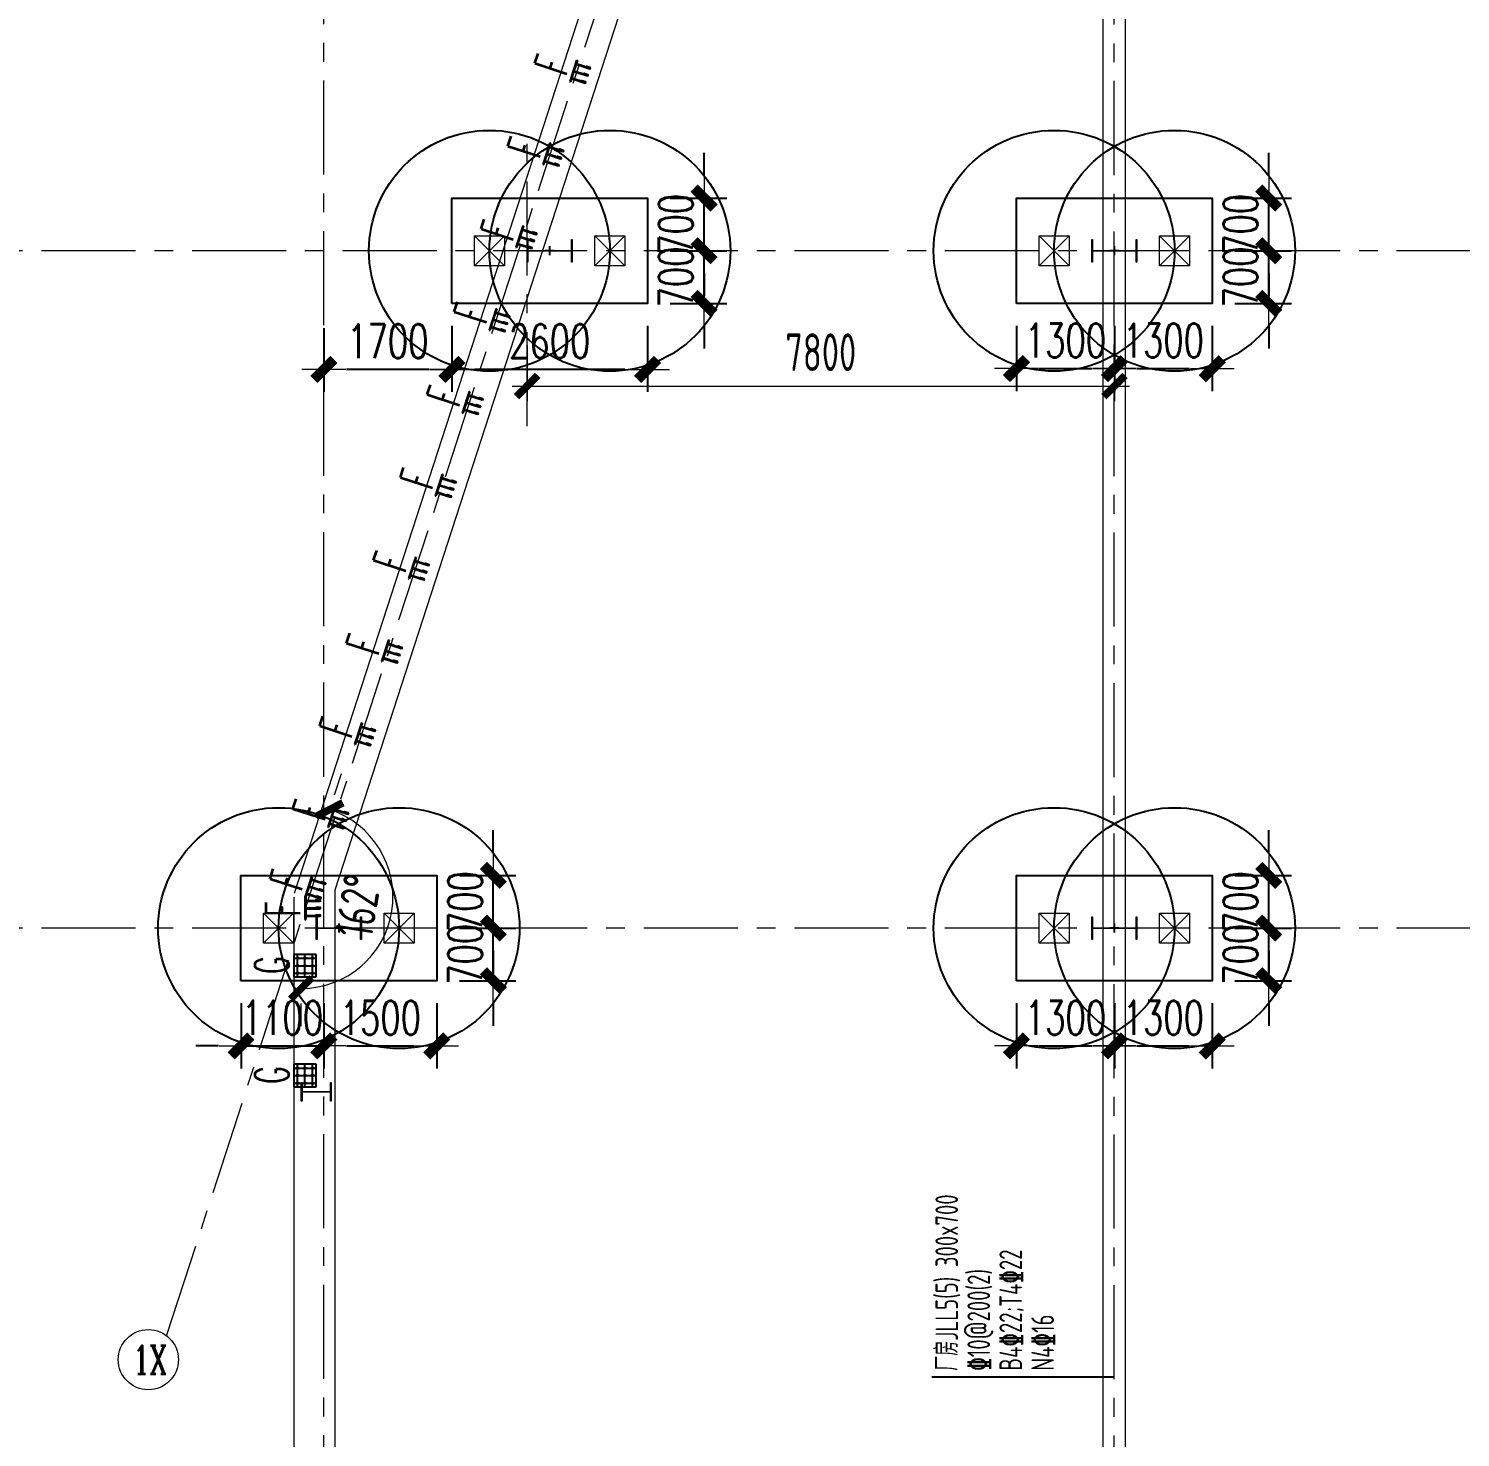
# Model space of a CAD drawing. Extents: x -1201378 to 2367219, y -619313 to 244905.
# Drawn here: x -212779 to -193762, y 148884 to 167603 of the extents above; entities that cross this region are included whole.
import ezdxf

# ---------------------------------------------------------------- set-up
doc = ezdxf.new("R2010")
doc.units = 0
doc.header["$LTSCALE"] = 1000
doc.linetypes.add('CENTER', pattern=[2, 1.25, -0.25, 0.25, -0.25])
doc.layers.get('0').update_dxf_attribs({"linetype": 'CONTINUOUS'})
doc.layers.get('Defpoints').update_dxf_attribs({"linetype": 'CONTINUOUS'})
for name, color, linetype in [('!ZN1-填充-8', 8, 'CONTINUOUS'), ('2钢材断面', 2, 'CONTINUOUS'), ('30预埋件', 30, 'CONTINUOUS'), ('40钢材投影', 40, 'CONTINUOUS'), ('ALT_CEN-0-30', 1, 'CENTER'), ('S-DOTE1', 140, 'CENTER'), ('S-HATCH1-W', 252, 'CONTINUOUS'), ('S-SKL-H', 151, 'CONTINUOUS'), ('S-SS', 111, 'CONTINUOUS'), ('结构轮廓线', 1, 'CONTINUOUS')]:
    doc.layers.add(name, color=color, linetype=linetype)
for name, color, linetype, lineweight in [('S-axis', 111, 'CONTINUOUS', 0), ('S-bkl', 4, 'CONTINUOUS', 0), ('S-col', 2, 'CONTINUOUS', 0), ('S-dim', 81, 'CONTINUOUS', 0), ('S-dote', 5, 'CENTER', 0), ('S-zhuang', 1, 'CONTINUOUS', 0)]:
    doc.layers.add(name, color=color, linetype=linetype, lineweight=lineweight)
doc.styles.add('_TCH_AXIS', font='COMPLEX', dxfattribs={"bigfont": 'GBCBIG'})
doc.styles.add('DHTEXT-1', font='romans.shx', dxfattribs={"width": 0.7, "bigfont": 'chinese.shx'})
doc.styles.add('SS1', font='tj-romans1.shx', dxfattribs={"width": 0.7, "bigfont": 'tj-hztxt1.shx'})
doc.styles.add('TSSD_Dimension', font='tssdeng.shx', dxfattribs={"width": 0.7, "bigfont": 'hztxt.shx'})
doc.styles.add('样式 1', font='yjkeng.shx', dxfattribs={"width": 0.7, "height": 300, "bigfont": 'yjkchn.shx'})
doc.dimstyles.new('S-150-ARCHI', dxfattribs={"dimscale": 150, "dimtxt": 3, "dimasz": 2, "dimexe": 2, "dimexo": 2, "dimgap": 1, "dimtad": 1, "dimdec": 0, "dimzin": 0, "dimdsep": 46, "dimtxsty": 'SS1', "dimblk1": 'TT', "dimblk2": 'TT', "dimsah": 1, "dimcen": 1, "dimclrd": 256, "dimclre": 256, "dimclrt": 256, "dimadec": 0, "dimazin": 0, "dimtfac": 1, "dimtdec": 0, "dimtix": 1, "dimtmove": 2, "dimatfit": 0, "dimldrblk": 'TT', "dimfxl": 2, "dimtolj": 1, "dimtzin": 0, "dimarcsym": 0})
doc.dimstyles.new('TSSD_200_200', dxfattribs={"dimtxt": 500, "dimasz": 200, "dimexe": 200, "dimexo": 500, "dimgap": 200, "dimtad": 1, "dimdec": 0, "dimzin": 0, "dimdsep": 46, "dimtxsty": 'TSSD_Dimension', "dimblk": 'ARCHTICK', "dimcen": 0, "dimdle": 200, "dimclrt": 7, "dimadec": 0, "dimazin": 0, "dimtfac": 1, "dimtdec": 0, "dimtix": 1, "dimtmove": 2, "dimatfit": 3, "dimfxl": 1, "dimtolj": 1, "dimtzin": 0, "dimarcsym": 0})

# ---------------------------------------------------------------- blocks, each defined once
blk = doc.blocks.new('_FZH')
at = {"layer": 'S-col'}
blk.add_lwpolyline([(-0.375, -0.188), (-0.375, 0.187), (-0.36, 0.187), (-0.36, 0.005), (0.36, 0.005), (0.36, 0.187), (0.375, 0.187), (0.375, -0.188), (0.36, -0.188), (0.36, -0.005), (-0.36, -0.005), (-0.36, -0.188)], close=True, dxfattribs=at)
blk = doc.blocks.new('w4234324')
at = {"layer": 'S-col', "xscale": 800.0000000000005, "yscale": 800.0000000000005, "zscale": 800.0000000000005}
for p in [(-250954, 768820), (-243454, 768820), (-253754, 759820), (-243454, 759820)]:
    blk.add_blockref('_FZH', p, dxfattribs=at)
blk = doc.blocks.new('S-ZHUANG-400')
at = {"layer": 'S-zhuang'}
for p, q in [((200, -200), (-200, 200)), ((-200, -200), (200, 200))]:
    blk.add_line(p, q, dxfattribs=at)
blk.add_lwpolyline([(-200, 200), (200, 200), (200, -200), (-200, -200)], close=True, dxfattribs=at)
blk = doc.blocks.new('CT2')
at = {"layer": 'Defpoints'}
for centre in [(-193625, -186366), (-193625, -187966)]:
    blk.add_circle(centre, 1600, dxfattribs=at)
at = {"layer": 'S-DOTE1', "ltscale": 0.25}
for p, q in [((-193625, -187226), (-193625, -187106)), ((-193565, -187166), (-193685, -187166))]:
    blk.add_line(p, q, dxfattribs=at)
at = {"layer": 'S-HATCH1-W'}
blk.add_lwpolyline([(-194325, -185866), (-192925, -185866), (-192925, -188466), (-194325, -188466)], close=True, dxfattribs=at)
at = {"layer": 'S-zhuang'}
for p in [(-193625, -186366), (-193625, -187966)]:
    blk.add_blockref('S-ZHUANG-400', p, dxfattribs=at)
blk = doc.blocks.new('_ArchTick')
at = {"color": 0, "linetype": 'ByBlock', "const_width": 0.5}
blk.add_lwpolyline([(-0.707, -0.707), (0.707, 0.707)], dxfattribs=at)
blk = doc.blocks.new('*D3040')
at = {"layer": 'Defpoints', "color": 0, "transparency": 16777216}
for p in [(-206158, 51267), (-198358, 51267), (-198358, 50229)]:
    blk.add_point(p, dxfattribs=at)
at = {"layer": 'S-axis', "color": 0, "lineweight": -2, "transparency": 16777216}
for p, q in [((-206158, 50767), (-206158, 50029)), ((-198358, 50767), (-198358, 50029)), ((-206358, 50229), (-198158, 50229))]:
    blk.add_line(p, q, dxfattribs=at)
at = {"layer": 'S-axis', "color": 0, "lineweight": -2, "transparency": 16777216, "xscale": 200, "yscale": 200, "zscale": 200, "rotation": 180}
blk.add_blockref('_ArchTick', (-206158, 50229), dxfattribs=at)
at = {"layer": 'S-axis', "color": 0, "lineweight": -2, "transparency": 16777216, "xscale": 200, "yscale": 200, "zscale": 200}
blk.add_blockref('_ArchTick', (-198358, 50229), dxfattribs=at)
at = {"layer": 'S-axis', "color": 7, "transparency": 16777216, "insert": (-202258, 50679), "char_height": 500, "attachment_point": 5, "style": 'TSSD_Dimension'}
blk.add_mtext('\\A1;7800', dxfattribs=at)
blk = doc.blocks.new('*D3041')
at = {"layer": 'Defpoints', "color": 0, "transparency": 16777216}
for p in [(-208783, 44601), (-209158, 43443), (-208173, 42727), (-209158, 42225)]:
    blk.add_point(p, dxfattribs=at)
at = {"layer": 'S-axis', "color": 0, "lineweight": -2, "transparency": 16777216}
for p, q in [((-208628, 45077), (-208721, 44791)), ((-209158, 41725), (-209158, 42025))]:
    blk.add_line(p, q, dxfattribs=at)
blk.add_arc((-209158, 43443), 1218, 270, 72.0237, dxfattribs=at)
at = {"layer": 'S-axis', "color": 0, "lineweight": -2, "transparency": 16777216, "xscale": 200, "yscale": 200, "zscale": 200}
for p, rotation in [((-208783, 44601), 162.0237134182113), ((-209158, 42225), 179.9999999999993)]:
    blk.add_blockref('_ArchTick', p, dxfattribs=dict(at, rotation=rotation))
at = {"layer": 'S-axis', "color": 7, "transparency": 16777216, "insert": (-208400, 43323), "char_height": 500, "attachment_point": 5, "rotation": 81.0119, "style": 'TSSD_Dimension'}
blk.add_mtext('\\A1;162°', dxfattribs=at)
blk = doc.blocks.new('TT')
blk.add_line((-0.969, 0), (0.969, 0))
at = {"const_width": 0.45}
blk.add_lwpolyline([(-0.442, -0.442), (0.442, 0.442)], dxfattribs=at)
blk = doc.blocks.new('*D2770')
at = {"layer": 'Defpoints', "color": 0, "transparency": 16777216}
for p in [(-199658, 154952), (-198358, 154952), (-198358, 154085)]:
    blk.add_point(p, dxfattribs=at)
at = {"layer": 'S-dim', "lineweight": -2, "transparency": 16777216}
for p, q in [((-199658, 154652), (-199658, 153785)), ((-198358, 154652), (-198358, 153785)), ((-199358, 154085), (-198658, 154085))]:
    blk.add_line(p, q, dxfattribs=at)
at = {"layer": 'S-dim', "lineweight": -2, "transparency": 16777216, "xscale": 300, "yscale": 300, "zscale": 300, "rotation": 180}
blk.add_blockref('TT', (-199658, 154085), dxfattribs=at)
at = {"layer": 'S-dim', "lineweight": -2, "transparency": 16777216, "xscale": 300, "yscale": 300, "zscale": 300}
blk.add_blockref('TT', (-198358, 154085), dxfattribs=at)
at = {"layer": 'S-dim', "transparency": 16777216, "insert": (-199008, 154460), "char_height": 450, "attachment_point": 5, "style": 'SS1'}
blk.add_mtext('\\A1;1300', dxfattribs=at)
blk = doc.blocks.new('*D2771')
at = {"layer": 'Defpoints', "color": 0, "transparency": 16777216}
for p in [(-198358, 154952), (-197058, 154952), (-197058, 154085)]:
    blk.add_point(p, dxfattribs=at)
at = {"layer": 'S-dim', "lineweight": -2, "transparency": 16777216}
for p, q in [((-198358, 154652), (-198358, 153785)), ((-197058, 154652), (-197058, 153785)), ((-198058, 154085), (-197358, 154085))]:
    blk.add_line(p, q, dxfattribs=at)
at = {"layer": 'S-dim', "lineweight": -2, "transparency": 16777216, "xscale": 300, "yscale": 300, "zscale": 300, "rotation": 180}
blk.add_blockref('TT', (-198358, 154085), dxfattribs=at)
at = {"layer": 'S-dim', "lineweight": -2, "transparency": 16777216, "xscale": 300, "yscale": 300, "zscale": 300}
blk.add_blockref('TT', (-197058, 154085), dxfattribs=at)
at = {"layer": 'S-dim', "transparency": 16777216, "insert": (-197708, 154460), "char_height": 450, "attachment_point": 5, "style": 'SS1'}
blk.add_mtext('\\A1;1300', dxfattribs=at)
blk = doc.blocks.new('*D2772')
at = {"layer": 'Defpoints', "color": 0, "transparency": 16777216}
for p in [(-197058, 155652), (-196307, 155652), (-197058, 154952)]:
    blk.add_point(p, dxfattribs=at)
at = {"layer": 'S-dim', "lineweight": -2, "transparency": 16777216}
for p, q in [((-196307, 155952), (-196307, 156252)), ((-196758, 155652), (-196007, 155652)), ((-196307, 154952), (-196307, 155652)), ((-196758, 154952), (-196007, 154952)), ((-196307, 154652), (-196307, 154352))]:
    blk.add_line(p, q, dxfattribs=at)
at = {"layer": 'S-dim', "lineweight": -2, "transparency": 16777216, "xscale": 300, "yscale": 300, "zscale": 300}
for p, rotation in [((-196307, 155652), 270), ((-196307, 154952), 90)]:
    blk.add_blockref('TT', p, dxfattribs=dict(at, rotation=rotation))
at = {"layer": 'S-dim', "transparency": 16777216, "insert": (-196682, 155302), "char_height": 450, "attachment_point": 5, "rotation": 90, "style": 'SS1'}
blk.add_mtext('\\A1;700', dxfattribs=at)
blk = doc.blocks.new('*D2773')
at = {"layer": 'Defpoints', "color": 0, "transparency": 16777216}
for p in [(-197058, 156352), (-196307, 156352), (-197058, 155652)]:
    blk.add_point(p, dxfattribs=at)
at = {"layer": 'S-dim', "lineweight": -2, "transparency": 16777216}
for p, q in [((-196307, 156652), (-196307, 156952)), ((-196758, 156352), (-196007, 156352)), ((-196307, 155652), (-196307, 156352)), ((-196758, 155652), (-196007, 155652)), ((-196307, 155352), (-196307, 155052))]:
    blk.add_line(p, q, dxfattribs=at)
at = {"layer": 'S-dim', "lineweight": -2, "transparency": 16777216, "xscale": 300, "yscale": 300, "zscale": 300}
for p, rotation in [((-196307, 156352), 270), ((-196307, 155652), 90)]:
    blk.add_blockref('TT', p, dxfattribs=dict(at, rotation=rotation))
at = {"layer": 'S-dim', "transparency": 16777216, "insert": (-196682, 156002), "char_height": 450, "attachment_point": 5, "rotation": 90, "style": 'SS1'}
blk.add_mtext('\\A1;700', dxfattribs=at)
blk = doc.blocks.new('*D2774')
at = {"layer": 'Defpoints', "color": 0, "transparency": 16777216}
for p in [(-199658, 163952), (-198358, 163952), (-198358, 163085)]:
    blk.add_point(p, dxfattribs=at)
at = {"layer": 'S-dim', "lineweight": -2, "transparency": 16777216}
for p, q in [((-199658, 163652), (-199658, 162785)), ((-198358, 163652), (-198358, 162785)), ((-199358, 163085), (-198658, 163085))]:
    blk.add_line(p, q, dxfattribs=at)
at = {"layer": 'S-dim', "lineweight": -2, "transparency": 16777216, "xscale": 300, "yscale": 300, "zscale": 300, "rotation": 180}
blk.add_blockref('TT', (-199658, 163085), dxfattribs=at)
at = {"layer": 'S-dim', "lineweight": -2, "transparency": 16777216, "xscale": 300, "yscale": 300, "zscale": 300}
blk.add_blockref('TT', (-198358, 163085), dxfattribs=at)
at = {"layer": 'S-dim', "transparency": 16777216, "insert": (-199008, 163460), "char_height": 450, "attachment_point": 5, "style": 'SS1'}
blk.add_mtext('\\A1;1300', dxfattribs=at)
blk = doc.blocks.new('*D2775')
at = {"layer": 'Defpoints', "color": 0, "transparency": 16777216}
for p in [(-198358, 163952), (-197058, 163952), (-197058, 163085)]:
    blk.add_point(p, dxfattribs=at)
at = {"layer": 'S-dim', "lineweight": -2, "transparency": 16777216}
for p, q in [((-198358, 163652), (-198358, 162785)), ((-197058, 163652), (-197058, 162785)), ((-198058, 163085), (-197358, 163085))]:
    blk.add_line(p, q, dxfattribs=at)
at = {"layer": 'S-dim', "lineweight": -2, "transparency": 16777216, "xscale": 300, "yscale": 300, "zscale": 300, "rotation": 180}
blk.add_blockref('TT', (-198358, 163085), dxfattribs=at)
at = {"layer": 'S-dim', "lineweight": -2, "transparency": 16777216, "xscale": 300, "yscale": 300, "zscale": 300}
blk.add_blockref('TT', (-197058, 163085), dxfattribs=at)
at = {"layer": 'S-dim', "transparency": 16777216, "insert": (-197708, 163460), "char_height": 450, "attachment_point": 5, "style": 'SS1'}
blk.add_mtext('\\A1;1300', dxfattribs=at)
blk = doc.blocks.new('*D2776')
at = {"layer": 'Defpoints', "color": 0, "transparency": 16777216}
for p in [(-197058, 164652), (-196307, 164652), (-197058, 163952)]:
    blk.add_point(p, dxfattribs=at)
at = {"layer": 'S-dim', "lineweight": -2, "transparency": 16777216}
for p, q in [((-196307, 164952), (-196307, 165252)), ((-196758, 164652), (-196007, 164652)), ((-196307, 163952), (-196307, 164652)), ((-196758, 163952), (-196007, 163952)), ((-196307, 163652), (-196307, 163352))]:
    blk.add_line(p, q, dxfattribs=at)
at = {"layer": 'S-dim', "lineweight": -2, "transparency": 16777216, "xscale": 300, "yscale": 300, "zscale": 300}
for p, rotation in [((-196307, 164652), 270), ((-196307, 163952), 90)]:
    blk.add_blockref('TT', p, dxfattribs=dict(at, rotation=rotation))
at = {"layer": 'S-dim', "transparency": 16777216, "insert": (-196682, 164302), "char_height": 450, "attachment_point": 5, "rotation": 90, "style": 'SS1'}
blk.add_mtext('\\A1;700', dxfattribs=at)
blk = doc.blocks.new('*D2777')
at = {"layer": 'Defpoints', "color": 0, "transparency": 16777216}
for p in [(-197058, 165352), (-196307, 165352), (-197058, 164652)]:
    blk.add_point(p, dxfattribs=at)
at = {"layer": 'S-dim', "lineweight": -2, "transparency": 16777216}
for p, q in [((-196307, 165652), (-196307, 165952)), ((-196758, 165352), (-196007, 165352)), ((-196307, 164652), (-196307, 165352)), ((-196758, 164652), (-196007, 164652)), ((-196307, 164352), (-196307, 164052))]:
    blk.add_line(p, q, dxfattribs=at)
at = {"layer": 'S-dim', "lineweight": -2, "transparency": 16777216, "xscale": 300, "yscale": 300, "zscale": 300}
for p, rotation in [((-196307, 165352), 270), ((-196307, 164652), 90)]:
    blk.add_blockref('TT', p, dxfattribs=dict(at, rotation=rotation))
at = {"layer": 'S-dim', "transparency": 16777216, "insert": (-196682, 165002), "char_height": 450, "attachment_point": 5, "rotation": 90, "style": 'SS1'}
blk.add_mtext('\\A1;700', dxfattribs=at)
blk = doc.blocks.new('*D2786')
at = {"layer": 'Defpoints', "color": 0, "transparency": 16777216}
for p in [(-209958, 154952), (-208858, 154952), (-208858, 154085)]:
    blk.add_point(p, dxfattribs=at)
at = {"layer": 'S-dim', "lineweight": -2, "transparency": 16777216}
for p, q in [((-209958, 154652), (-209958, 153785)), ((-208858, 154652), (-208858, 153785)), ((-210258, 154085), (-210558, 154085)), ((-209958, 154085), (-208858, 154085)), ((-208558, 154085), (-208258, 154085))]:
    blk.add_line(p, q, dxfattribs=at)
at = {"layer": 'S-dim', "lineweight": -2, "transparency": 16777216, "xscale": 300, "yscale": 300, "zscale": 300}
blk.add_blockref('TT', (-209958, 154085), dxfattribs=at)
at = {"layer": 'S-dim', "lineweight": -2, "transparency": 16777216, "xscale": 300, "yscale": 300, "zscale": 300, "rotation": 180}
blk.add_blockref('TT', (-208858, 154085), dxfattribs=at)
at = {"layer": 'S-dim', "transparency": 16777216, "insert": (-209408, 154460), "char_height": 450, "attachment_point": 5, "style": 'SS1'}
blk.add_mtext('\\A1;1100', dxfattribs=at)
blk = doc.blocks.new('*D2787')
at = {"layer": 'Defpoints', "color": 0, "transparency": 16777216}
for p in [(-208858, 154952), (-207358, 154952), (-207358, 154085)]:
    blk.add_point(p, dxfattribs=at)
at = {"layer": 'S-dim', "lineweight": -2, "transparency": 16777216}
for p, q in [((-208858, 154652), (-208858, 153785)), ((-207358, 154652), (-207358, 153785)), ((-208558, 154085), (-207658, 154085))]:
    blk.add_line(p, q, dxfattribs=at)
at = {"layer": 'S-dim', "lineweight": -2, "transparency": 16777216, "xscale": 300, "yscale": 300, "zscale": 300, "rotation": 180}
blk.add_blockref('TT', (-208858, 154085), dxfattribs=at)
at = {"layer": 'S-dim', "lineweight": -2, "transparency": 16777216, "xscale": 300, "yscale": 300, "zscale": 300}
blk.add_blockref('TT', (-207358, 154085), dxfattribs=at)
at = {"layer": 'S-dim', "transparency": 16777216, "insert": (-208108, 154460), "char_height": 450, "attachment_point": 5, "style": 'SS1'}
blk.add_mtext('\\A1;1500', dxfattribs=at)
blk = doc.blocks.new('*D2788')
at = {"layer": 'Defpoints', "color": 0, "transparency": 16777216}
for p in [(-207358, 155652), (-206607, 155652), (-207358, 154952)]:
    blk.add_point(p, dxfattribs=at)
at = {"layer": 'S-dim', "lineweight": -2, "transparency": 16777216}
for p, q in [((-206607, 155952), (-206607, 156252)), ((-207058, 155652), (-206307, 155652)), ((-206607, 154952), (-206607, 155652)), ((-207058, 154952), (-206307, 154952)), ((-206607, 154652), (-206607, 154352))]:
    blk.add_line(p, q, dxfattribs=at)
at = {"layer": 'S-dim', "lineweight": -2, "transparency": 16777216, "xscale": 300, "yscale": 300, "zscale": 300}
for p, rotation in [((-206607, 155652), 270), ((-206607, 154952), 90)]:
    blk.add_blockref('TT', p, dxfattribs=dict(at, rotation=rotation))
at = {"layer": 'S-dim', "transparency": 16777216, "insert": (-206982, 155302), "char_height": 450, "attachment_point": 5, "rotation": 90, "style": 'SS1'}
blk.add_mtext('\\A1;700', dxfattribs=at)
blk = doc.blocks.new('*D2789')
at = {"layer": 'Defpoints', "color": 0, "transparency": 16777216}
for p in [(-207358, 156352), (-206607, 156352), (-207358, 155652)]:
    blk.add_point(p, dxfattribs=at)
at = {"layer": 'S-dim', "lineweight": -2, "transparency": 16777216}
for p, q in [((-206607, 156652), (-206607, 156952)), ((-207058, 156352), (-206307, 156352)), ((-206607, 155652), (-206607, 156352)), ((-207058, 155652), (-206307, 155652)), ((-206607, 155352), (-206607, 155052))]:
    blk.add_line(p, q, dxfattribs=at)
at = {"layer": 'S-dim', "lineweight": -2, "transparency": 16777216, "xscale": 300, "yscale": 300, "zscale": 300}
for p, rotation in [((-206607, 156352), 270), ((-206607, 155652), 90)]:
    blk.add_blockref('TT', p, dxfattribs=dict(at, rotation=rotation))
at = {"layer": 'S-dim', "transparency": 16777216, "insert": (-206982, 156002), "char_height": 450, "attachment_point": 5, "rotation": 90, "style": 'SS1'}
blk.add_mtext('\\A1;700', dxfattribs=at)
blk = doc.blocks.new('*D2790')
at = {"layer": 'Defpoints', "color": 0, "transparency": 16777216}
for p in [(-207158, 163952), (-204558, 163952), (-207158, 163075)]:
    blk.add_point(p, dxfattribs=at)
at = {"layer": 'S-dim', "lineweight": -2, "transparency": 16777216}
for p, q in [((-207158, 163652), (-207158, 162775)), ((-204558, 163652), (-204558, 162775)), ((-204858, 163075), (-206858, 163075))]:
    blk.add_line(p, q, dxfattribs=at)
at = {"layer": 'S-dim', "lineweight": -2, "transparency": 16777216, "xscale": 300, "yscale": 300, "zscale": 300, "rotation": 180}
blk.add_blockref('TT', (-207158, 163075), dxfattribs=at)
at = {"layer": 'S-dim', "lineweight": -2, "transparency": 16777216, "xscale": 300, "yscale": 300, "zscale": 300}
blk.add_blockref('TT', (-204558, 163075), dxfattribs=at)
at = {"layer": 'S-dim', "transparency": 16777216, "insert": (-205858, 163450), "char_height": 450, "attachment_point": 5, "style": 'SS1'}
blk.add_mtext('\\A1;2600', dxfattribs=at)
blk = doc.blocks.new('*D2791')
at = {"layer": 'Defpoints', "color": 0, "transparency": 16777216}
for p in [(-208858, 163925), (-207158, 163952), (-208858, 163075)]:
    blk.add_point(p, dxfattribs=at)
at = {"layer": 'S-dim', "lineweight": -2, "transparency": 16777216}
for p, q in [((-208858, 163625), (-208858, 162775)), ((-207158, 163652), (-207158, 162775)), ((-207458, 163075), (-208558, 163075))]:
    blk.add_line(p, q, dxfattribs=at)
at = {"layer": 'S-dim', "lineweight": -2, "transparency": 16777216, "xscale": 300, "yscale": 300, "zscale": 300, "rotation": 180}
blk.add_blockref('TT', (-208858, 163075), dxfattribs=at)
at = {"layer": 'S-dim', "lineweight": -2, "transparency": 16777216, "xscale": 300, "yscale": 300, "zscale": 300}
blk.add_blockref('TT', (-207158, 163075), dxfattribs=at)
at = {"layer": 'S-dim', "transparency": 16777216, "insert": (-208008, 163450), "char_height": 450, "attachment_point": 5, "style": 'SS1'}
blk.add_mtext('\\A1;1700', dxfattribs=at)
blk = doc.blocks.new('*D2792')
at = {"layer": 'Defpoints', "color": 0, "transparency": 16777216}
for p in [(-204558, 164652), (-203807, 164652), (-204558, 163952)]:
    blk.add_point(p, dxfattribs=at)
at = {"layer": 'S-dim', "lineweight": -2, "transparency": 16777216}
for p, q in [((-203807, 164952), (-203807, 165252)), ((-204258, 164652), (-203507, 164652)), ((-203807, 163952), (-203807, 164652)), ((-204258, 163952), (-203507, 163952)), ((-203807, 163652), (-203807, 163352))]:
    blk.add_line(p, q, dxfattribs=at)
at = {"layer": 'S-dim', "lineweight": -2, "transparency": 16777216, "xscale": 300, "yscale": 300, "zscale": 300}
for p, rotation in [((-203807, 164652), 270), ((-203807, 163952), 90)]:
    blk.add_blockref('TT', p, dxfattribs=dict(at, rotation=rotation))
at = {"layer": 'S-dim', "transparency": 16777216, "insert": (-204182, 164302), "char_height": 450, "attachment_point": 5, "rotation": 90, "style": 'SS1'}
blk.add_mtext('\\A1;700', dxfattribs=at)
blk = doc.blocks.new('*D2793')
at = {"layer": 'Defpoints', "color": 0, "transparency": 16777216}
for p in [(-204558, 165352), (-203807, 165352), (-204558, 164652)]:
    blk.add_point(p, dxfattribs=at)
at = {"layer": 'S-dim', "lineweight": -2, "transparency": 16777216}
for p, q in [((-203807, 165652), (-203807, 165952)), ((-204258, 165352), (-203507, 165352)), ((-203807, 164652), (-203807, 165352)), ((-204258, 164652), (-203507, 164652)), ((-203807, 164352), (-203807, 164052))]:
    blk.add_line(p, q, dxfattribs=at)
at = {"layer": 'S-dim', "lineweight": -2, "transparency": 16777216, "xscale": 300, "yscale": 300, "zscale": 300}
for p, rotation in [((-203807, 165352), 270), ((-203807, 164652), 90)]:
    blk.add_blockref('TT', p, dxfattribs=dict(at, rotation=rotation))
at = {"layer": 'S-dim', "transparency": 16777216, "insert": (-204182, 165002), "char_height": 450, "attachment_point": 5, "rotation": 90, "style": 'SS1'}
blk.add_mtext('\\A1;700', dxfattribs=at)
blk = doc.blocks.new('20250903183753')
at = {"layer": '2钢材断面'}
for p, q in [((150, 0), (-150, 0)), ((-150, 0), (-150, -300)), ((150, -300), (150, 0)), ((-150, -300), (150, -300))]:
    blk.add_line(p, q, dxfattribs=at)
at = {"layer": '40钢材投影'}
for centre, radius in [((-100, -50), 12), ((-100, -150), 12), ((-100, -50), 6), ((-100, -150), 6), ((0, -50), 12), ((0, -150), 12), ((0, -50), 6), ((0, -150), 6), ((100, -50), 12), ((100, -150), 12), ((100, -50), 6), ((100, -150), 6), ((-100, -250), 12), ((-100, -250), 6), ((0, -250), 12), ((0, -250), 6), ((100, -251), 12), ((100, -251), 6)]:
    blk.add_circle(centre, radius, dxfattribs=at)
at = {"layer": 'ALT_CEN-0-30', "ltscale": 20}
for p, q in [((-100, 0), (-100, -300)), ((0, 0), (0, -300)), ((100, 0), (100, -300)), ((-150, -50), (150, -50)), ((-150, -150), (150, -150)), ((-150, -250), (150, -250))]:
    blk.add_line(p, q, dxfattribs=at)
blk = doc.blocks.new('20250903183821')
at = {"ltscale": 50}
blk.add_blockref('20250903183753', (0, 0), dxfattribs=at)
at = {"layer": '30预埋件', "style": 'DHTEXT-1', "text_generation_flag": 6, "width": 0.55}
blk.add_attdef('B', (-105, 65), '', height=450, rotation=180, dxfattribs=at)
blk = doc.blocks.new('234')
at = {"layer": '!ZN1-填充-8'}
h = blk.add_hatch(color=252, dxfattribs=at)
h.dxf.hatch_style = 1
h.paths.add_polyline_path([(-105, -10), (-113, -10), (-105, -18)])
h = blk.add_hatch(color=252, dxfattribs=at)
h.dxf.hatch_style = 1
h.paths.add_polyline_path([(-95, -18), (-105, -18), (-105, -10), (-95, -10)])
h = blk.add_hatch(color=252, dxfattribs=at)
h.dxf.hatch_style = 1
h.paths.add_polyline_path([(-95, -10), (-87, -10), (-95, -18)])
h = blk.add_hatch(color=252, dxfattribs=at)
h.dxf.hatch_style = 1
h.paths.add_polyline_path([(-5, -10), (-13, -10), (-5, -18)])
h = blk.add_hatch(color=252, dxfattribs=at)
h.dxf.hatch_style = 1
h.paths.add_polyline_path([(5, -18), (-5, -18), (-5, -10), (5, -10)])
h = blk.add_hatch(color=252, dxfattribs=at)
h.dxf.hatch_style = 1
h.paths.add_polyline_path([(5, -10), (13, -10), (5, -18)])
h = blk.add_hatch(color=252, dxfattribs=at)
h.dxf.hatch_style = 1
h.paths.add_polyline_path([(95, -10), (87, -10), (95, -18)])
h = blk.add_hatch(color=252, dxfattribs=at)
h.dxf.hatch_style = 1
h.paths.add_polyline_path([(105, -18), (95, -18), (95, -10), (105, -10)])
h = blk.add_hatch(color=252, dxfattribs=at)
h.dxf.hatch_style = 1
h.paths.add_polyline_path([(105, -10), (113, -10), (105, -18)])
at = {"layer": '2钢材断面'}
for p, q in [((-150, 0), (-150, -10)), ((150, 0), (-150, 0)), ((150, 0), (150, -10)), ((-94, -10), (-150, -10)), ((0, -10), (-94, -10)), ((106, -10), (0, -10)), ((150, -10), (106, -10))]:
    blk.add_line(p, q, dxfattribs=at)
at = {"layer": '40钢材投影'}
for p, q in [((-105, -18), (-113, -10)), ((-105, -10), (-105, -200)), ((-95, -10), (-95, -200)), ((-95, -18), (-87, -10)), ((-5, -18), (-13, -10)), ((-5, -10), (-5, -200)), ((5, -10), (5, -200)), ((5, -18), (13, -10)), ((95, -18), (87, -10)), ((95, -10), (95, -200)), ((105, -10), (105, -200)), ((105, -18), (113, -10)), ((-95, -200), (-105, -200)), ((5, -200), (-5, -200)), ((105, -200), (95, -200))]:
    blk.add_line(p, q, dxfattribs=at)
for points in [[(-95, -172), (-95, -150), (-85, -150), (-85, -200), (-95, -200), (-95, -184)], [(5, -172), (5, -150), (15, -150), (15, -200), (5, -200), (5, -184)], [(105, -172), (105, -150), (115, -150), (115, -200), (105, -200), (105, -184)]]:
    blk.add_lwpolyline(points, dxfattribs=at)
at = {"layer": 'ALT_CEN-0-30', "ltscale": 0.3}
for p, q in [((-100, 0), (-100, -215)), ((0, 0), (0, -215)), ((100, 0), (100, -215))]:
    blk.add_line(p, q, dxfattribs=at)
blk = doc.blocks.new('20250912155743')
at = {"layer": '40钢材投影', "color": 2, "ltscale": 500, "rotation": 72.02175323771912}
blk.add_blockref('234', (0, 0), dxfattribs=at)
blk = doc.blocks.new('A$Ce592290a')
at = {"layer": 'S-col', "color": 1}
blk.add_lwpolyline([(88, -74050), (100, -74050), (100, -74300), (88, -74300), (88, -74179), (-288, -74179), (-288, -74300), (-300, -74300), (-300, -74050), (-288, -74050), (-288, -74171), (88, -74171)], close=True, dxfattribs=at)
blk = doc.blocks.new('1#轴网')
at = {"layer": 'S-axis'}
blk.add_circle((-211189.1, 37292), 400, dxfattribs=at)
at = {"layer": 'S-dote'}
for p, q in [((-208858.4, 19038.1), (-208858.4, 124694.3)), ((-198358.5, 19033), (-198358.5, 124689.3)), ((-206158.5, 49697), (-206158.5, 53487)), ((-99358.5, 52027), (-216950.7, 52027)), ((-99358.5, 43027), (-216950.7, 43027))]:
    blk.add_line(p, q, dxfattribs=at)
blk.add_lwpolyline([(-210946, 37609.6), (-184459.5, 119241.7)], dxfattribs=at)
at = {"layer": 'S-axis', "style": '_TCH_AXIS', "width": 0.705882}
blk.add_text('1X', height=374.97, dxfattribs=at).set_placement((-211397.1, 37104.5))
at = {"layer": 'S-axis'}
dim = blk.add_aligned_dim(p1=(-206158.5, 51267), p2=(-198358.5, 51267), distance=-1037.5, dimstyle='TSSD_200_200', dxfattribs=at)
dim.commit()
dim.dimension.update_dxf_attribs({"geometry": '*D3040', "text_midpoint": (-202258.5, 50679.5)})
dim = blk.add_angular_dim_3p(base=(-208173.4, 42727.3), center=(-209158.5, 43442.8), p1=(-209158.5, 42225.3), p2=(-208782.7, 44600.9), dimstyle='TSSD_200_200', dxfattribs=at)
dim.commit()
dim.dimension.update_dxf_attribs({"geometry": '*D3041', "text_midpoint": (-208400.3, 43322.9)})

msp = doc.modelspace()

# ---------------------------------------------------------------- linework, layer by layer
at = {"layer": 'S-bkl'}
for p, q in [((-185905.7, 228053.5), (-209250.3, 156113.1)), ((-198508.5, 137651.8), (-198508.5, 182451.8)), ((-209258.5, 156061.5), (-209258.5, 137651.8))]:
    msp.add_line(p, q, dxfattribs=at)
for points in [[(-198208.5, 137651.8), (-198208.5, 182851.8), (-200047, 182851.8)], [(-208708.5, 137651.8), (-208708.5, 156160.2), (-200176.8, 182451.8)]]:
    msp.add_lwpolyline(points, dxfattribs=at)
at = {"layer": 'S-SKL-H'}
msp.add_line((-198358.5, 149682.2), (-200783.4, 149682.2), dxfattribs=at)

# ---------------------------------------------------------------- block references
at = {"ltscale": 500, "rotation": 90.00000000000001}
for p in [(-209258.4, 155151.8), (-209258.4, 153691.8)]:
    msp.add_blockref('20250903183821', p, dxfattribs=at).add_auto_attribs({'B': 'G'})
at = {"layer": 'S-axis'}
msp.add_blockref('1#轴网', (0, 112624.8), dxfattribs=at)
at = {"layer": 'S-col'}
msp.add_blockref('w4234324', (45095.7, -604168.2), dxfattribs=at)
at = {"layer": 'S-SS'}
msp.add_blockref('A$Ce592290a', (-208858.4, 227651.8), dxfattribs=at)
at = {"layer": 'S-zhuang', "rotation": 90}
for p in [(-393024.7, 358276.6), (-385524.7, 358276.6), (-395824.6, 349276.6), (-385524.7, 349276.6)]:
    msp.add_blockref('CT2', p, dxfattribs=at)
at = {"layer": '结构轮廓线', "ltscale": 500}
ref = msp.add_blockref('20250912155743', (-205546.1, 167042), dxfattribs=at)
ref.add_attrib('B', 'F', (-205641.4, 166962.3), dxfattribs={"layer": '30预埋件', "height": 450, "rotation": 251.93351, "style": 'DHTEXT-1', "text_generation_flag": 6, "width": 0.55})
ref = msp.add_blockref('20250912155743', (-205903.2, 165941.6), dxfattribs=at)
ref.add_attrib('B', 'F', (-205998.5, 165861.8), dxfattribs={"layer": '30预埋件', "height": 450, "rotation": 251.93351, "style": 'DHTEXT-1', "text_generation_flag": 6, "width": 0.55})
ref = msp.add_blockref('20250912155743', (-206260.3, 164841.1), dxfattribs=at)
ref.add_attrib('B', 'F', (-206355.6, 164761.4), dxfattribs={"layer": '30预埋件', "height": 450, "rotation": 251.93351, "style": 'DHTEXT-1', "text_generation_flag": 6, "width": 0.55})
ref = msp.add_blockref('20250912155743', (-206617.4, 163740.7), dxfattribs=at)
ref.add_attrib('B', 'F', (-206712.7, 163660.9), dxfattribs={"layer": '30预埋件', "height": 450, "rotation": 251.93351, "style": 'DHTEXT-1', "text_generation_flag": 6, "width": 0.55})
ref = msp.add_blockref('20250912155743', (-206974.5, 162640.2), dxfattribs=at)
ref.add_attrib('B', 'F', (-207069.8, 162560.5), dxfattribs={"layer": '30预埋件', "height": 450, "rotation": 251.93351, "style": 'DHTEXT-1', "text_generation_flag": 6, "width": 0.55})
ref = msp.add_blockref('20250912155743', (-207331.6, 161539.8), dxfattribs=at)
ref.add_attrib('B', 'F', (-207426.9, 161460), dxfattribs={"layer": '30预埋件', "height": 450, "rotation": 251.93351, "style": 'DHTEXT-1', "text_generation_flag": 6, "width": 0.55})
ref = msp.add_blockref('20250912155743', (-207688.7, 160439.3), dxfattribs=at)
ref.add_attrib('B', 'F', (-207784, 160359.6), dxfattribs={"layer": '30预埋件', "height": 450, "rotation": 251.93351, "style": 'DHTEXT-1', "text_generation_flag": 6, "width": 0.55})
ref = msp.add_blockref('20250912155743', (-208045.8, 159338.8), dxfattribs=at)
ref.add_attrib('B', 'F', (-208141.1, 159259.1), dxfattribs={"layer": '30预埋件', "height": 450, "rotation": 251.93351, "style": 'DHTEXT-1', "text_generation_flag": 6, "width": 0.55})
ref = msp.add_blockref('20250912155743', (-208402.9, 158238.4), dxfattribs=at)
ref.add_attrib('B', 'F', (-208498.2, 158158.7), dxfattribs={"layer": '30预埋件', "height": 450, "rotation": 251.93351, "style": 'DHTEXT-1', "text_generation_flag": 6, "width": 0.55})
ref = msp.add_blockref('20250912155743', (-208760, 157137.9), dxfattribs=at)
ref.add_attrib('B', 'F', (-208855.3, 157058.2), dxfattribs={"layer": '30预埋件', "height": 450, "rotation": 251.93351, "style": 'DHTEXT-1', "text_generation_flag": 6, "width": 0.55})
ref = msp.add_blockref('20250912155743', (-209062.1, 156207), dxfattribs=at)
ref.add_attrib('B', 'F', (-209157.4, 156127.3), dxfattribs={"layer": '30预埋件', "height": 450, "rotation": 251.93351, "style": 'DHTEXT-1', "text_generation_flag": 6, "width": 0.55})
ref = msp.add_blockref('20250912155743', (-209108.4, 155914.3), dxfattribs=dict(at, rotation=17.97824676228846))
ref.add_attrib('B', 'F', (-209174.4, 155809.1), dxfattribs={"layer": '30预埋件', "height": 450, "rotation": 269.91175, "style": 'DHTEXT-1', "text_generation_flag": 6, "width": 0.55})

# ---------------------------------------------------------------- texts
at = {"layer": 'S-SKL-H', "style": '样式 1', "width": 0.7}
for s, p in [('厂房JLL5(5) 300x700', (-200434.6, 149769.3)), ('B4%%13222;T4%%13222', (-199584.6, 149769.3)), ('%%13210@200(2)', (-200009.6, 149769.3)), ('N4%%13216', (-199159.6, 149769.3))]:
    msp.add_text(s, height=300, rotation=90, dxfattribs=at).set_placement(p)

# ---------------------------------------------------------------- dimensions: what is measured, and where the dimension line sits
at = {"layer": 'S-dim'}
for base, p1, p2, picture, middle in [((-203806.7, 165351.8), (-204558.5, 164651.8), (-204558.5, 165351.8), '*D2793', (-204181.7, 165001.8)), ((-196306.7, 165351.8), (-197058.5, 164651.8), (-197058.5, 165351.8), '*D2777', (-196681.7, 165001.8)), ((-203806.7, 164651.8), (-204558.5, 163951.8), (-204558.5, 164651.8), '*D2792', (-204181.7, 164301.8)), ((-196306.7, 164651.8), (-197058.5, 163951.8), (-197058.5, 164651.8), '*D2776', (-196681.7, 164301.8)), ((-206606.6, 156351.8), (-207358.4, 155651.8), (-207358.4, 156351.8), '*D2789', (-206981.6, 156001.8)), ((-196306.7, 156351.8), (-197058.5, 155651.8), (-197058.5, 156351.8), '*D2773', (-196681.7, 156001.8)), ((-206606.6, 155651.8), (-207358.4, 154951.8), (-207358.4, 155651.8), '*D2788', (-206981.6, 155301.8)), ((-196306.7, 155651.8), (-197058.5, 154951.8), (-197058.5, 155651.8), '*D2772', (-196681.7, 155301.8))]:
    dim = msp.add_linear_dim(base=base, p1=p1, p2=p2, angle=90, dimstyle='S-150-ARCHI', dxfattribs=at)
    dim.commit()
    dim.dimension.update_dxf_attribs({"geometry": picture, "text_midpoint": middle})
for base, p1, p2, picture, middle in [((-208858.4, 163075.4), (-207158.5, 163951.8), (-208858.4, 163924.6), '*D2791', (-208008.4, 163450.4)), ((-207158.5, 163075.4), (-204558.5, 163951.8), (-207158.5, 163951.8), '*D2790', (-205858.5, 163450.4)), ((-198358.5, 163085.2), (-199658.5, 163951.8), (-198358.5, 163951.8), '*D2774', (-199008.5, 163460.2)), ((-197058.5, 163085.2), (-198358.5, 163951.8), (-197058.5, 163951.8), '*D2775', (-197708.5, 163460.2)), ((-208858.4, 154085.2), (-209958.4, 154951.8), (-208858.4, 154951.8), '*D2786', (-209408.4, 154460.2)), ((-207358.4, 154085.2), (-208858.4, 154951.8), (-207358.4, 154951.8), '*D2787', (-208108.4, 154460.2)), ((-198358.5, 154085.2), (-199658.5, 154951.8), (-198358.5, 154951.8), '*D2770', (-199008.5, 154460.2)), ((-197058.5, 154085.2), (-198358.5, 154951.8), (-197058.5, 154951.8), '*D2771', (-197708.5, 154460.2))]:
    dim = msp.add_linear_dim(base=base, p1=p1, p2=p2, dimstyle='S-150-ARCHI', dxfattribs=at)
    dim.commit()
    dim.dimension.update_dxf_attribs({"geometry": picture, "text_midpoint": middle})

doc.saveas('drawing.dxf')
